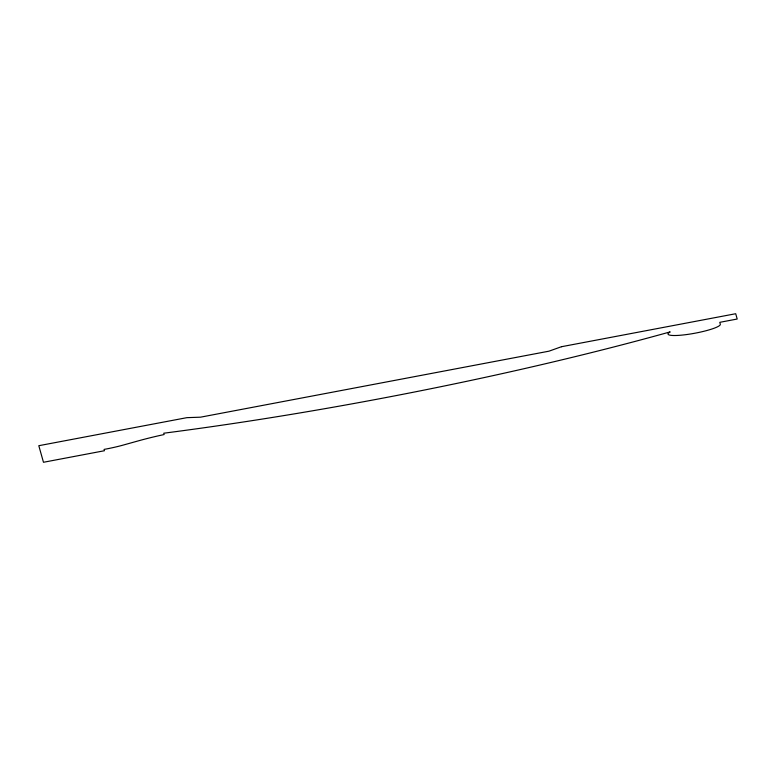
<?xml version="1.0" encoding="UTF-8"?>
<svg xmlns="http://www.w3.org/2000/svg" width="776" height="776" viewBox="0 0 776 776"><rect width="100%" height="100%" fill="white"/><g stroke="black" fill="none" stroke-linecap="round" stroke-linejoin="round"><path stroke-width="1.16" d="M561.475 346.717L548.971 351.179L200.518 417.178L186.89 417.663L38.8 445.705L43.475 462.273L104.45 450.73L104.081 449.401A38.354 5.936 -10.6 0 0 123.442 445.017L138.594 440.797A85.04 13.153 -10.6 0 1 164.124 434.541L163.746 433.212A620.228 95.952 -10.6 0 0 670.183 331.885A26.597 4.113 -10.6 0 0 689.408 334.155A26.597 4.113 -10.6 0 0 720.312 324.222L719.779 322.331L737.2 319.023L735.706 313.727L561.475 346.717"/></g></svg>
